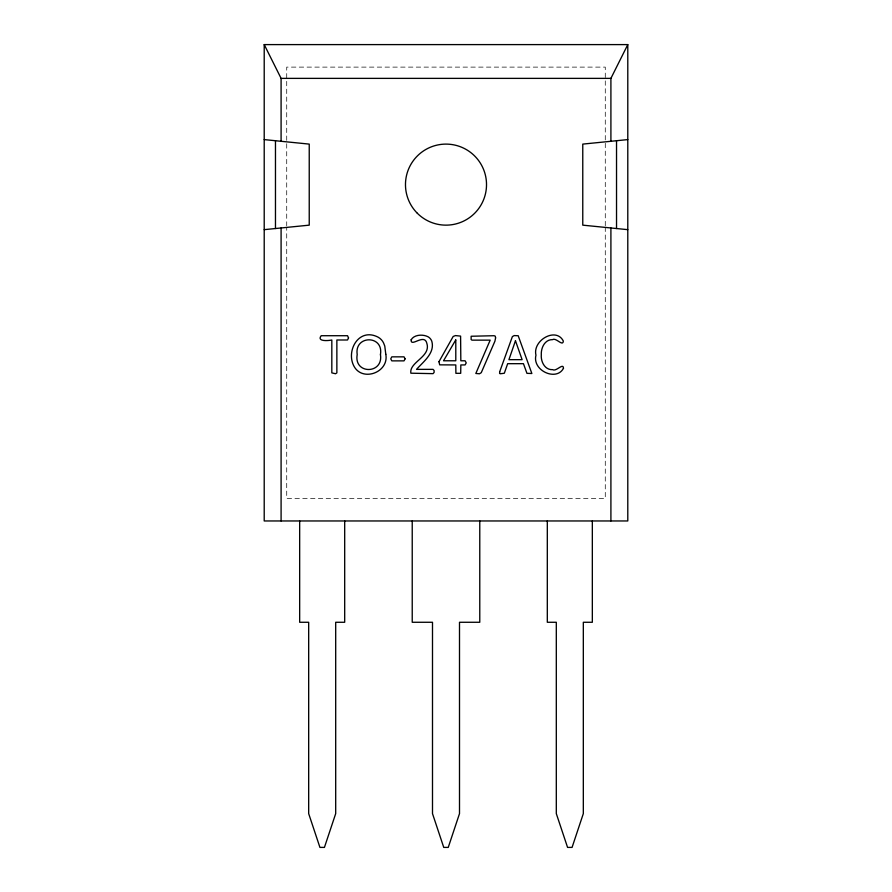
<?xml version="1.0" encoding="UTF-8"?>
<svg xmlns="http://www.w3.org/2000/svg" width="892" height="892" viewBox="0 0 892 892"><rect width="100%" height="100%" fill="white"/><g stroke="black" fill="none" stroke-linecap="round" stroke-linejoin="round"><path stroke-width="0.67" stroke-dasharray="4.46 3.34" d="M605.278 225.732L605.278 67.112L286.722 67.112L286.722 225.732M605.278 227.125L605.278 498.45L286.722 498.45L286.722 227.125"/><path stroke-width="1.34" d="M610.909 141.293L610.909 78.373L627.79 44.6L264.21 44.6L264.21 520.961L627.79 520.961L627.79 44.6M627.79 139.598L582.766 144.103L582.766 225.152L627.79 229.657M264.21 229.657L309.234 225.152L309.234 144.103L264.21 139.598M264.21 44.6L281.091 78.373L610.909 78.373M616.528 140.724L616.528 228.53M610.909 227.962L610.909 520.961M592.333 520.961L592.333 622.27L583.323 622.27L583.323 813.627L572.073 847.4L567.568 847.4L556.307 813.627L556.307 622.27L547.309 622.27L547.309 520.961M479.773 520.961L479.773 622.27L459.503 622.27L459.503 813.627L448.252 847.4L443.748 847.4L432.497 813.627L432.497 622.27L412.227 622.27L412.227 520.961M344.691 520.961L344.691 622.27L335.693 622.27L335.693 813.627L324.432 847.4L319.927 847.4L308.677 813.627L308.677 622.27L299.667 622.27L299.667 520.961M281.091 78.373L281.091 141.293M281.091 227.962L281.091 520.961M275.472 140.724L275.472 228.53M438.964 361.717L439.689 364.85L455.79 364.94L455.89 373.313L460.707 373.313L460.829 364.94L465.111 364.94L466.226 362.854L465.111 360.781L460.829 360.781L460.595 336.106L455.455 335.582L453.181 336.451L438.964 361.717M563.488 368.285C556.407 381.687 532 370.537 535.958 355.183C532.346 340.387 556.073 326.639 563.343 341.078C562.897 346.977 556.006 337.254 552.549 339.64C544.678 339.428 540.887 348.092 541.299 354.882C540.753 361.728 544.845 370.124 552.694 369.656C556.05 372.064 563.343 362.319 563.488 368.285M411.167 339.763C410.443 348.003 424.503 332.738 426.867 343.442C431.092 356.889 408.993 362.074 410.866 373.202L433.066 373.648L434.114 372.41L434.114 370.548L433.044 369.366L416.542 369.366C423.377 361.65 435.218 352.987 431.784 341.19A8.675 8.675 0 0 0 428.205 336.853C423.154 334.11 414.211 334.455 411.167 339.763M495.595 337.878L494.926 341.19L481.256 372.678L479.472 373.781L475.826 373.458L490.176 340.142L471.968 340.142L471.132 339.551L471.143 336.251L494.068 335.715L495.261 336.15L495.595 337.878M348.527 337.878L347.534 339.997L336.864 339.997L336.864 372.878L335.559 373.748L331.824 372.878L331.824 339.997C328.512 340.755 316.47 341.803 321.153 335.715L347.534 335.715L348.527 337.878M385.79 354.236C389.302 372.12 362.854 382.144 354.124 366.489C345.739 351.526 358.071 328.401 376.524 336.418A13.246 13.246 0 0 1 383.504 342.796L384.775 346.074L385.79 354.236M380.449 354.592C383.627 374.328 353.578 374.607 357.201 354.537C354.213 335.013 383.828 334.801 380.449 354.592M405.079 358.84L404.054 360.87L391.8 360.87L390.741 358.84L391.8 356.845L404.054 356.845L405.079 358.84M499.665 371.83L499.62 373.469L500.39 373.748L504.326 373.246L507.671 363.68L523.448 363.68L526.949 373.347L531.855 373.503L518.196 335.738L514.193 335.582L512.387 336.596L499.665 371.83M515.465 340.755L508.931 359.666L522.121 359.666L515.465 340.755M455.734 339.963L443.536 360.781L455.79 360.781L455.79 339.963M417.344 213.277A40.519 40.519 0 0 0 485.137 195.114A40.519 40.519 0 0 0 435.508 145.485A40.519 40.519 0 0 0 417.344 213.277"/></g></svg>
